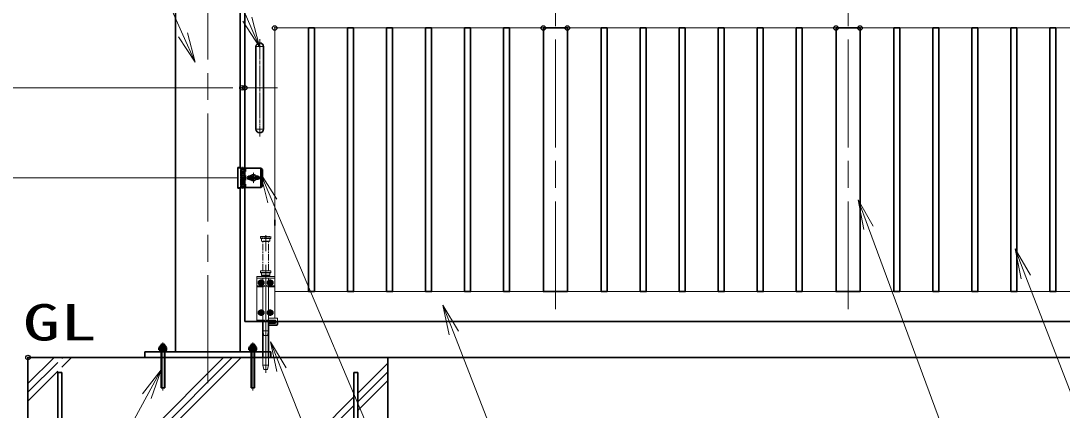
# Model space of a CAD drawing. Units: millimetres, scale not verified. Extents: x -11880 to 11880, y -8400 to 8400.
# Drawn here: x -889 to 2584, y -829 to 470 of the extents above; entities that cross this region are included whole.
import ezdxf
from ezdxf.enums import TextEntityAlignment as Align

# ---------------------------------------------------------------- set-up
doc = ezdxf.new("R2010")
doc.units = ezdxf.units.MM
doc.header["$LTSCALE"] = 30
doc.header["$PDMODE"] = 32
doc.header["$PDSIZE"] = 15
for name, pattern in [('DASHED', [7.5, 6, -1.5]), ('USER1', [18, 12, -1.5, 3, -1.5]), ('USER2', [9, 6, -0.75, 1.5, -0.75]), ('USER3', [1.125, 0.75, -0.125, 0.125, -0.125])]:
    doc.linetypes.add(name, pattern=pattern)
for name, color, linetype, lineweight in [('0-1_外形線', 7, 'Continuous', 35), ('0-2_軸線', 200, 'USER1', 15), ('0-3_細線', 2, 'Continuous', 35), ('0-4_寸法線', 4, 'Continuous', 18), ('0-5_0', 7, 'Continuous', 18), ('0-7_隠れ線', 140, 'DASHED', 18), ('0-D_ハッチング', 253, 'Continuous', 13), ('0-E_AM_0N', 7, 'Continuous', 50), ('1-0_AM_7N', 6, 'USER2', 18), ('1-2_想像線', 112, 'USER3', 15)]:
    doc.layers.add(name, color=color, linetype=linetype, lineweight=lineweight)
doc.layers.add('0-6_Defpoints', color=7, linetype='Continuous')
doc.layers.add('1-3_文字2', color=254, linetype='Continuous')
doc.styles.add('ＭＳ ゴシック', font='')
doc.styles.get('ＭＳ ゴシック').set_extended_font_data('MS Gothic')

# ---------------------------------------------------------------- blocks, each defined once
blk = doc.blocks.new('S288')
at = {"layer": '0-4_寸法線'}
for points in [[(19803724.1, 81808836.4), (19769197.7, 81808836.4), (19757456.4, 81839098.8), (19756371.2, 81841895.7)], [(19757922.5, 81839279.7), (19756371.2, 81841895.7), (19756990.2, 81838918)]]:
    blk.add_lwpolyline(points, dxfattribs=at)
at = {"layer": '0-4_寸法線', "color": 254, "style": 'ＭＳ ゴシック'}
for s, width, p in [('SUS304', 1.2, (19772965.7, 81816536.9)), ('100x50x2t HL', 1.15, (19772533.7, 81810236.9))]:
    blk.add_text(s, height=3637, dxfattribs=dict(at, width=width)).set_placement(p, align=Align.BOTTOM_LEFT)
blk = doc.blocks.new('S289')
at = {"layer": '0-4_寸法線'}
for points in [[(19864535.5, 81808924.7), (19828569.1, 81808924.7), (19814685, 81844727.1), (19813600.3, 81847524.2)], [(19815151.2, 81844907.9), (19813600.3, 81847524.2), (19814218.8, 81844546.4)]]:
    blk.add_lwpolyline(points, dxfattribs=at)
at = {"layer": '0-4_寸法線', "color": 254, "style": 'ＭＳ ゴシック', "width": 1.2}
for s, p in [('SUS304', (19832337.1, 81816625.2)), ('30x20x1.5t HL', (19832337.1, 81810325.2))]:
    blk.add_text(s, height=3637, dxfattribs=at).set_placement(p, align=Align.BOTTOM_LEFT)
blk = doc.blocks.new('S290')
at = {"layer": '0-4_寸法線'}
for points in [[(19851977.8, 81793334.4), (19819755.4, 81793334.4), (19798954.6, 81849640.5), (19797915, 81852454.6)], [(19799423.6, 81849813.8), (19797915, 81852454.6), (19798485.6, 81849467.2)]]:
    blk.add_lwpolyline(points, dxfattribs=at)
blk = doc.blocks.new('A$C130E4F3B')
at = {"layer": '0-1_外形線'}
for p, q in [((-375, -4125), (-375, 4125)), ((375, 4125), (375, -4125))]:
    blk.add_line(p, q, dxfattribs=at)
for centre, start, end in [((0, 4125), 0, 180), ((0, -4125), 180, 0)]:
    blk.add_arc(centre, 375, start, end, dxfattribs=at)
at = {"layer": '0-2_軸線'}
for p, q in [((0, 4877.9), (0, -4877.9)), ((0, 4125), (-412.5, 4125)), ((0, 4125), (412.5, 4125)), ((0, -4125), (-412.5, -4125)), ((0, -4125), (412.5, -4125))]:
    blk.add_line(p, q, dxfattribs=at)
at = {"layer": '0-2_軸線', "linetype": 'USER2'}
blk.add_line((-1779.7, 0), (1779.7, 0), dxfattribs=at)
blk = doc.blocks.new('U145')
at = {"layer": '0-E_AM_0N'}
blk.add_lwpolyline([(645, 3787.4), (450, 3674.8), (255, 3787.4), (255, 4012.6), (450, 4125.2), (645, 4012.6)], close=True, dxfattribs=at)
blk.add_circle((450, 3900), 195, dxfattribs=at)
blk.add_circle((450, 3900), 195, dxfattribs=at)
at = {"layer": '1-0_AM_7N'}
for p, q in [((697.7, 3900), (202.3, 3900)), ((450, 4147.7), (450, 3652.3))]:
    blk.add_line(p, q, dxfattribs=at)
blk = doc.blocks.new('U146')
at = {"layer": '0-E_AM_0N'}
blk.add_lwpolyline([(-255, 3787.4), (-450, 3674.8), (-645, 3787.4), (-645, 4012.6), (-450, 4125.2), (-255, 4012.6)], close=True, dxfattribs=at)
blk.add_circle((-450, 3900), 195, dxfattribs=at)
blk.add_circle((-450, 3900), 195, dxfattribs=at)
at = {"layer": '1-0_AM_7N'}
for p, q in [((-202.3, 3900), (-697.7, 3900)), ((-450, 4147.7), (-450, 3652.3))]:
    blk.add_line(p, q, dxfattribs=at)
blk = doc.blocks.new('U147')
at = {"layer": '0-E_AM_0N'}
blk.add_lwpolyline([(645, 787.4), (450, 674.8), (255, 787.4), (255, 1012.6), (450, 1125.2), (645, 1012.6)], close=True, dxfattribs=at)
blk.add_circle((450, 900), 195, dxfattribs=at)
blk.add_circle((450, 900), 195, dxfattribs=at)
at = {"layer": '1-0_AM_7N'}
for p, q in [((450, 1147.7), (450, 652.3)), ((697.7, 900), (202.3, 900))]:
    blk.add_line(p, q, dxfattribs=at)
blk = doc.blocks.new('U148')
at = {"layer": '0-E_AM_0N'}
blk.add_lwpolyline([(-255, 787.4), (-450, 674.8), (-645, 787.4), (-645, 1012.6), (-450, 1125.2), (-255, 1012.6)], close=True, dxfattribs=at)
blk.add_circle((-450, 900), 195, dxfattribs=at)
blk.add_circle((-450, 900), 195, dxfattribs=at)
at = {"layer": '1-0_AM_7N'}
for p, q in [((-450, 1147.7), (-450, 652.3)), ((-202.3, 900), (-697.7, 900))]:
    blk.add_line(p, q, dxfattribs=at)
blk = doc.blocks.new('S298')
at = {"layer": '0-4_寸法線'}
for points in [[(19797022.2, 81771385.5), (19765635, 81771385.5), (19740216.6, 81835424), (19739109.8, 81838212.4)], [(19740681.3, 81835608.4), (19739109.8, 81838212.4), (19739751.8, 81835239.5)]]:
    blk.add_lwpolyline(points, dxfattribs=at)
blk = doc.blocks.new('S304')
at = {"layer": '0-4_寸法線'}
for points in [[(19668186.5, 81909769), (19719762.5, 81909769), (19736802, 81870516.2), (19737996.6, 81867764.3)], [(19736343.4, 81870317.1), (19737996.6, 81867764.3), (19737260.7, 81870715.3)]]:
    blk.add_lwpolyline(points, dxfattribs=at)
blk = doc.blocks.new('S305')
at = {"layer": '0-4_寸法線'}
for points in [[(19803036.2, 81793487.5), (19764161, 81793487.5), (19739295.3, 81852325.8), (19738127.5, 81855089.1)], [(19739755.9, 81852520.4), (19738127.5, 81855089.1), (19738834.8, 81852131.1)]]:
    blk.add_lwpolyline(points, dxfattribs=at)
blk = doc.blocks.new('PROFSP00NL0D66')
at = {"layer": '0-1_外形線'}
for p, q in [((0, 210), (0, 0)), ((0, 16.5), (112.2, 33)), ((0, -210), (0, 0)), ((0, -16.5), (112.2, 0)), ((13.2, 315), (13.2, 18.4)), ((99, 315), (99, 31.1)), ((112.2, 210), (112.2, 0)), ((112.2, -210), (112.2, 0)), ((13.2, -315), (13.2, -14.6)), ((99, -315), (99, -1.9))]:
    blk.add_line(p, q, dxfattribs=at)
for points in [[(56.1, 315), (13.2, 315), (4.2, 306), (0, 210)], [(112.2, 210), (108, 306), (99, 315), (56.1, 315)], [(56.1, -315), (13.2, -315), (4.2, -306), (0, -210)], [(112.2, -210), (108, -306), (99, -315), (56.1, -315)]]:
    blk.add_lwpolyline(points, dxfattribs=at)
blk = doc.blocks.new('PROFSP00NKH4S6')
at = {"layer": '0-1_外形線'}
blk.add_lwpolyline([(0, -360), (75, -360), (75, 360), (0, 360)], close=True, dxfattribs=at)
blk = doc.blocks.new('U316')
at = {"layer": '0-E_AM_0N'}
for p, q in [((19728014.9, 81837671), (19728059.1, 81837696.5)), ((19728014.9, 81837422), (19728014.9, 81837671)), ((19728014.9, 81837422), (19728059.1, 81837396.5)), ((19728059.1, 81837696.5), (19728104.1, 81837696.5)), ((19728059.1, 81837396.5), (19728629.1, 81837396.5)), ((19728104.1, 81837696.5), (19728104.1, 81837711.5)), ((19728104.1, 81837696.5), (19728584.1, 81837696.5)), ((19728179.5, 81837422), (19728179.5, 81837671)), ((19728508.7, 81837422), (19728508.7, 81837671)), ((19728584.1, 81837711.5), (19728584.1, 81837696.5)), ((19728584.1, 81837696.5), (19728629.1, 81837696.5)), ((19728673.3, 81837671), (19728629.1, 81837696.5)), ((19728673.3, 81837422), (19728629.1, 81837396.5)), ((19728673.3, 81837422), (19728673.3, 81837671))]:
    blk.add_line(p, q, dxfattribs=at)
for centre, radius, start, end in [((19728097.2, 81837551), 145.5, 55.56153, 115.56153), ((19728097.2, 81837542), 145.5, 244.43847, 304.43847), ((19728344.1, 81837711.5), 240, 0, 180), ((19728344.1, 81837152.7), 543.8, 72.38303, 107.61697), ((19728344.1, 81837940.3), 543.8, 252.38303, 287.61697), ((19728591, 81837551), 145.5, 64.43847, 124.43847), ((19728591, 81837542), 145.5, 235.56153, 295.56153)]:
    blk.add_arc(centre, radius, start, end, dxfattribs=at)
at = {"layer": '1-0_AM_7N'}
blk.add_line((19728344.1, 81837368.7), (19728344.1, 81837979.2), dxfattribs=at)
blk = doc.blocks.new('PRCIRCLE')
at = {"layer": '0-5_0'}
blk.add_line((-30, 0), (30, 0), dxfattribs=at)
blk = doc.blocks.new('fhfhsfhshs')
at = {"layer": '0-1_外形線'}
blk.add_line((-856.2, -975), (-856.2, 975), dxfattribs=at)
blk.add_line((-856.2, -975), (-856.2, 975), dxfattribs=at)
at = {"layer": '0-2_軸線'}
for p, q in [((-1050, 1105.8), (-1050, -1105.8)), ((0, 0), (-541.4, 0)), ((0, 0), (0, 541.4)), ((0, 0), (541.4, 0)), ((0, 0), (0, -541.4))]:
    blk.add_line(p, q, dxfattribs=at)
at = {"layer": '0-3_細線'}
for p, q in [((-1536.3, -1035), (-1536.3, 1035)), ((-1536.3, 1035), (-1230, 1035)), ((-1230, 1035), (-1230, -1035)), ((-1230, 975), (-870, 975)), ((-780, 630), (-1230, 630)), ((-780, 225), (-1230, 225)), ((-870, 975), (750, 975)), ((-870, 975), (-870, -975)), ((-780, 975), (-780, 630)), ((-780, 225), (-780, -225)), ((-450, 150), (-259.8, 150)), ((-420, -75), (-420, 75)), ((-420, 75), (420, 75)), ((259.8, 150), (450, 150)), ((420, 75), (420, -75)), ((750, 975), (900, 825)), ((750, 975), (750, -975)), ((900, 825), (900, -825)), ((-1230, -1035), (-1536.3, -1035)), ((-780, -225), (-1230, -225)), ((-1230, -630), (-780, -630)), ((-870, -975), (-1230, -975)), ((750, -975), (-870, -975)), ((-780, -630), (-780, -975)), ((-450, -150), (-259.8, -150)), ((420, -75), (-420, -75)), ((259.8, -150), (450, -150)), ((900, -825), (750, -975))]:
    blk.add_line(p, q, dxfattribs=at)
for centre, radius, start, end in [((-450, 0), 150, 90, 270), ((0, 0), 300, 30, 150), ((450, 0), 150, 270, 90), ((0, 0), 300, 210, 330)]:
    blk.add_arc(centre, radius, start, end, dxfattribs=at)
at = {"layer": '0-7_隠れ線'}
for p, q in [((-1536.3, 975), (-1230, 975)), ((-1290, 1035), (-1290, -1035)), ((-1140, 975), (-1140, -975)), ((-960, 975), (-960, -975)), ((-1536.3, -975), (-1230, -975))]:
    blk.add_line(p, q, dxfattribs=at)
at = {"layer": '0-7_隠れ線', "xscale": 12.5, "yscale": 12.5}
blk.add_blockref('PRCIRCLE', (0, 0), dxfattribs=at)
blk = doc.blocks.new('shgfhdgdhgg')
at = {"layer": '0-1_外形線'}
blk.add_lwpolyline([(-18000, 0), (18000, 0), (18000, -33000), (-18000, -33000)], close=True, dxfattribs=at)
at = {"layer": '0-3_細線'}
for p, q in [((-15000, -29610), (-15000, -1500)), ((-15000, -1500), (-14610, -1500)), ((-14610, -1500), (-14610, -29610)), ((14610, -29610), (14610, -1500)), ((14610, -1500), (15000, -1500)), ((15000, -1500), (15000, -29610))]:
    blk.add_line(p, q, dxfattribs=at)
at = {"layer": '0-D_ハッチング'}
for p, q in [((-18000, -2607.2), (-15392.8, 0)), ((-14610, -16187.7), (1577.7, 0)), ((-14610, -87.2), (-14522.8, 0)), ((-14610, -17057.7), (2447.7, 0)), ((-14610, -957.2), (-13652.8, 0)), ((-14610, -17927.7), (3317.7, 0)), ((-18000, -3477.2), (-15000, -477.2)), ((15000, -3548.3), (18000, -548.3)), ((-18000, -4347.2), (-15000, -1347.2)), ((15000, -4418.3), (18000, -1418.3)), ((15000, -5288.3), (18000, -2288.3)), ((-12561.7, -31110), (14610, -3938.3)), ((-11691.7, -31110), (14610, -4808.3))]:
    blk.add_line(p, q, dxfattribs=at)
blk = doc.blocks.new('S306')
at = {"layer": '0-4_寸法線'}
for points in [[(19681561.9, 81894680.5), (19718939.5, 81894680.5), (19730354.3, 81868949.3), (19731570.8, 81866207)], [(19729897.3, 81868746.5), (19731570.8, 81866207), (19730811.4, 81869152.1)]]:
    blk.add_lwpolyline(points, dxfattribs=at)
blk = doc.blocks.new('S307')
at = {"layer": '0-4_寸法線'}
for points in [[(19650392.6, 81797519.4), (19707555.8, 81797519.4), (19726730.7, 81832773.9), (19728164.1, 81835409.3)], [(19727169.9, 81832535), (19728164.1, 81835409.3), (19726291.5, 81833012.8)]]:
    blk.add_lwpolyline(points, dxfattribs=at)
at = {"layer": '0-4_寸法線', "color": 254, "style": 'ＭＳ ゴシック', "width": 0.9}
for s, p in [('4-M12×120 オ－ルアンカ－', (19649960.6, 81811581.6)), ('4-M12 袋ナット', (19649960.6, 81805281.6))]:
    blk.add_text(s, height=3637, dxfattribs=at).set_placement(p, align=Align.BOTTOM_LEFT)
at = {"layer": '0-4_寸法線', "color": 254, "style": 'ＭＳ ゴシック'}
blk.add_text('SUS304相当', height=3637, dxfattribs=at).set_placement((19649960.6, 81798920), align=Align.BOTTOM_LEFT)
blk = doc.blocks.new('U321')
at = {"layer": '0-E_AM_0N'}
for p, q in [((19737014.9, 81837671), (19737059.1, 81837696.5)), ((19737014.9, 81837422), (19737014.9, 81837671)), ((19737014.9, 81837422), (19737059.1, 81837396.5)), ((19737059.1, 81837696.5), (19737104.1, 81837696.5)), ((19737059.1, 81837396.5), (19737629.1, 81837396.5)), ((19737104.1, 81837696.5), (19737104.1, 81837711.5)), ((19737104.1, 81837696.5), (19737584.1, 81837696.5)), ((19737179.5, 81837422), (19737179.5, 81837671)), ((19737508.7, 81837422), (19737508.7, 81837671)), ((19737584.1, 81837711.5), (19737584.1, 81837696.5)), ((19737584.1, 81837696.5), (19737629.1, 81837696.5)), ((19737673.3, 81837671), (19737629.1, 81837696.5)), ((19737673.3, 81837422), (19737629.1, 81837396.5)), ((19737673.3, 81837422), (19737673.3, 81837671))]:
    blk.add_line(p, q, dxfattribs=at)
for centre, radius, start, end in [((19737097.2, 81837551), 145.5, 55.56153, 115.56153), ((19737097.2, 81837542), 145.5, 244.43847, 304.43847), ((19737344.1, 81837711.5), 240, 0, 180), ((19737344.1, 81837152.7), 543.8, 72.38303, 107.61697), ((19737344.1, 81837940.3), 543.8, 252.38303, 287.61697), ((19737591, 81837551), 145.5, 64.43847, 124.43847), ((19737591, 81837542), 145.5, 235.56153, 295.56153)]:
    blk.add_arc(centre, radius, start, end, dxfattribs=at)
at = {"layer": '1-0_AM_7N'}
blk.add_line((19737344.1, 81837368.7), (19737344.1, 81837979.2), dxfattribs=at)

msp = doc.modelspace()

# ---------------------------------------------------------------- linework, layer by layer
at = {"layer": '0-1_外形線'}
for p, q in [((-373.11, -634.37), (-373.11, 546.63)), ((-156.81, 546.63), (-156.81, -18.87)), ((-141.96, -20.87), (-141.96, 546.63)), ((-156.81, -87.87), (-156.81, -634.37)), ((-141.96, -533.37), (-141.96, -85.87)), ((-41.96, -193.87), (-41.96, -212.87)), ((-141.96, -533.37), (4858.04, -533.37)), ((-81.46, -533.37), (-81.46, -651.37)), ((-62.46, -533.37), (-62.46, -651.37)), ((-35.46, -545.37), (-62.46, -545.37)), ((-32.46, -533.37), (-32.46, -542.37)), ((-864.96, -653.37), (5588.04, -653.37))]:
    msp.add_line(p, q, dxfattribs=at)
for points in [[(91.04, -433.37), (71.04, -433.37), (71.04, 446.63), (91.04, 446.63)], [(201.04, -433.37), (221.04, -433.37), (221.04, 446.63), (201.04, 446.63)], [(331.04, -433.37), (351.04, -433.37), (351.04, 446.63), (331.04, 446.63)], [(461.04, -433.37), (481.04, -433.37), (481.04, 446.63), (461.04, 446.63)], [(591.04, -433.37), (611.04, -433.37), (611.04, 446.63), (591.04, 446.63)], [(721.04, -433.37), (741.04, -433.37), (741.04, 446.63), (721.04, 446.63)], [(934.04, 446.63), (854.04, 446.63), (854.04, -433.37), (934.04, -433.37)], [(1067.04, -433.37), (1047.04, -433.37), (1047.04, 446.63), (1067.04, 446.63)], [(1177.04, -433.37), (1197.04, -433.37), (1197.04, 446.63), (1177.04, 446.63)], [(1307.04, -433.37), (1327.04, -433.37), (1327.04, 446.63), (1307.04, 446.63)], [(1437.04, -433.37), (1457.04, -433.37), (1457.04, 446.63), (1437.04, 446.63)], [(1567.04, -433.37), (1587.04, -433.37), (1587.04, 446.63), (1567.04, 446.63)], [(1697.04, -433.37), (1717.04, -433.37), (1717.04, 446.63), (1697.04, 446.63)], [(1910.04, 446.63), (1830.04, 446.63), (1830.04, -433.37), (1910.04, -433.37)], [(2043.04, -433.37), (2023.04, -433.37), (2023.04, 446.63), (2043.04, 446.63)], [(2153.04, -433.37), (2173.04, -433.37), (2173.04, 446.63), (2153.04, 446.63)], [(2283.04, -433.37), (2303.04, -433.37), (2303.04, 446.63), (2283.04, 446.63)], [(2413.04, -433.37), (2433.04, -433.37), (2433.04, 446.63), (2413.04, 446.63)], [(2543.04, -433.37), (2563.04, -433.37), (2563.04, 446.63), (2543.04, 446.63)], [(-474.96, -653.37), (-54.96, -653.37), (-54.96, -634.37), (-474.96, -634.37)]]:
    msp.add_lwpolyline(points, close=True, dxfattribs=at)
msp.add_lwpolyline([(-39.46, -533.37), (-39.46, -538.37), (-62.46, -538.37)], dxfattribs=at)
msp.add_arc((-35.46, -542.37), 3, 270, 0, dxfattribs=at)
at = {"layer": '0-2_軸線'}
for p, q in [((-264.96, 701.2), (-264.96, -772.95)), ((894.04, -492.37), (894.04, 505.63)), ((1870.04, -492.37), (1870.04, 505.63)), ((-71.96, -703.79), (-71.96, -244.72)), ((-414.96, -603.48), (-414.96, -763.23)), ((-114.96, -603.48), (-114.96, -763.23))]:
    msp.add_line(p, q, dxfattribs=at)
at = {"layer": '0-3_細線'}
for p, q in [((-408.96, -634.37), (-420.96, -634.37)), ((-420.96, -634.37), (-420.96, -754.37)), ((-408.96, -754.37), (-408.96, -634.37)), ((-120.96, -634.37), (-120.96, -754.37)), ((-108.96, -634.37), (-120.96, -634.37)), ((-108.96, -754.37), (-108.96, -634.37)), ((-420.96, -754.37), (-408.96, -754.37)), ((-120.96, -754.37), (-108.96, -754.37))]:
    msp.add_line(p, q, dxfattribs=at)
at = {"layer": '0-4_寸法線'}
for p, q in [((-181.96, 246.63), (-1877.35, 246.63)), ((-191.28, 246.63), (-1877.35, 246.63)), ((-162.36, -53.37), (-1561.24, -53.37))]:
    msp.add_line(p, q, dxfattribs=at)
at = {"layer": '0-5_0'}
for p, q in [((-41.96, -193.87), (-41.96, 446.63)), ((-41.96, 446.63), (4758.04, 446.63))]:
    msp.add_line(p, q, dxfattribs=at)
msp.add_lwpolyline([(4758.04, 446.63), (4758.04, -433.37), (-41.96, -433.37), (-41.96, -212.87)], dxfattribs=at)
at = {"layer": '0-6_Defpoints'}
for p in [(-41.96, 446.63), (854.04, 446.63), (934.04, 446.63), (1830.04, 446.63), (1910.04, 446.63), (-151.28, 246.63), (-141.96, 246.63), (-122.36, -53.37), (-864.96, -653.37)]:
    msp.add_point(p, dxfattribs=at)
at = {"layer": '0-7_隠れ線'}
for p, q in [((-88.46, -363.37), (-89.46, -364.37)), ((-89.46, -369.37), (-89.46, -364.37)), ((-54.46, -364.37), (-89.46, -364.37)), ((-88.46, -370.37), (-89.46, -369.37)), ((-89.46, -369.37), (-54.46, -369.37)), ((-88.46, -363.37), (-55.46, -363.37)), ((-55.46, -370.37), (-88.46, -370.37)), ((-85.96, -378.37), (-85.96, -370.37)), ((-85.96, -378.37), (-83.96, -380.37)), ((-57.96, -378.37), (-85.96, -378.37)), ((-59.96, -380.37), (-83.96, -380.37)), ((-81.46, -383.37), (-81.46, -380.37)), ((-62.46, -380.37), (-62.46, -383.37)), ((-57.96, -378.37), (-59.96, -380.37)), ((-57.96, -378.37), (-57.96, -370.37)), ((-55.46, -363.37), (-54.46, -364.37)), ((-54.46, -369.37), (-55.46, -370.37)), ((-54.46, -369.37), (-54.46, -364.37)), ((-101.96, -383.37), (-41.96, -383.37)), ((-101.96, -533.37), (-101.96, -383.37)), ((-41.96, -388.37), (-101.96, -388.37)), ((-101.96, -414.37), (-79.73, -414.37)), ((-81.46, -388.37), (-81.46, -414.37)), ((-75.94, -412.48), (-79.73, -414.37)), ((-74.59, -415.16), (-79.02, -417.37)), ((-75.94, -412.48), (-74.59, -415.16)), ((-67.99, -412.48), (-69.33, -415.16)), ((-69.33, -415.16), (-64.91, -417.37)), ((-64.2, -414.37), (-67.99, -412.48)), ((-41.96, -414.37), (-64.2, -414.37)), ((-62.46, -388.37), (-62.46, -399.04)), ((-62.46, -407.7), (-62.46, -414.37)), ((-41.96, -383.37), (-41.96, -521.37)), ((-101.96, -417.37), (-79.02, -417.37)), ((-81.46, -417.37), (-81.46, -528.37)), ((-64.91, -417.37), (-41.96, -417.37)), ((-62.46, -417.37), (-62.46, -528.37)), ((-75.96, -528.37), (-101.96, -528.37)), ((-75.96, -533.37), (-101.96, -533.37)), ((-75.96, -528.37), (-75.96, -533.37)), ((-67.96, -533.37), (-75.96, -533.37)), ((-41.96, -528.37), (-67.96, -528.37)), ((-67.96, -528.37), (-67.96, -533.37)), ((-41.96, -533.37), (-67.96, -533.37)), ((-62.46, -521.37), (-35.46, -521.37)), ((-41.96, -528.37), (-41.96, -533.37)), ((-32.46, -524.37), (-32.46, -533.37)), ((-77.96, -579.37), (-81.46, -564.37)), ((-62.46, -564.37), (-81.46, -564.37)), ((-65.96, -579.37), (-77.96, -579.37)), ((-65.96, -579.37), (-62.46, -564.37)), ((-81.46, -678.37), (-81.46, -651.37)), ((-62.46, -651.37), (-62.46, -678.37)), ((-77.96, -693.37), (-81.46, -678.37)), ((-62.46, -678.37), (-81.46, -678.37)), ((-65.96, -693.37), (-77.96, -693.37)), ((-65.96, -693.37), (-62.46, -678.37))]:
    msp.add_line(p, q, dxfattribs=at)
msp.add_lwpolyline([(-62.46, -528.37), (-39.46, -528.37), (-39.46, -533.37)], dxfattribs=at)
msp.add_arc((-35.46, -524.37), 3, 0, 90, dxfattribs=at)
at = {"layer": '1-2_想像線'}
for p, q in [((-88.46, -249.37), (-89.46, -250.37)), ((-89.46, -255.37), (-89.46, -250.37)), ((-54.46, -250.37), (-89.46, -250.37)), ((-88.46, -256.37), (-89.46, -255.37)), ((-89.46, -255.37), (-54.46, -255.37)), ((-88.46, -249.37), (-55.46, -249.37)), ((-55.46, -256.37), (-88.46, -256.37)), ((-85.96, -264.37), (-85.96, -256.37)), ((-85.96, -264.37), (-83.96, -266.37)), ((-57.96, -264.37), (-85.96, -264.37)), ((-59.96, -266.37), (-83.96, -266.37)), ((-81.46, -363.37), (-81.46, -266.37)), ((-62.46, -363.37), (-62.46, -266.37)), ((-57.96, -264.37), (-59.96, -266.37)), ((-57.96, -264.37), (-57.96, -256.37)), ((-55.46, -249.37), (-54.46, -250.37)), ((-54.46, -255.37), (-55.46, -256.37)), ((-54.46, -255.37), (-54.46, -250.37))]:
    msp.add_line(p, q, dxfattribs=at)

# ---------------------------------------------------------------- block references
at = {"layer": '0-1_外形線', "xscale": 0.03333333, "yscale": 0.03333333}
for name, p in [('A$C130E4F3B', (-91.96, 246.63)), ('fhfhsfhshs', (-113.27, -53.37)), ('shgfhdgdhgg', (-264.96, -653.37))]:
    msp.add_blockref(name, p, dxfattribs=at)
at = {"layer": '0-4_寸法線', "xscale": 0.03333333, "yscale": 0.03333333}
for name in ['S304', 'S306', 'S305', 'S290', 'S289', 'S288', 'S298', 'S307']:
    msp.add_blockref(name, (-658026.43, -2728541.35), dxfattribs=at)
at = {"layer": '0-5_0', "xscale": 0.03333333, "yscale": 0.03333333, "rotation": 90}
for name, p in [('PROFSP00NKH4S6', (-414.96, -634.37)), ('PROFSP00NL0D66', (-414.96, -631.87)), ('PROFSP00NKH4S6', (-114.96, -634.37)), ('PROFSP00NL0D66', (-114.96, -631.87))]:
    msp.add_blockref(name, p, dxfattribs=at)
at = {"layer": '0-E_AM_0N', "xscale": 0.03333333, "yscale": 0.03333333}
for name, p in [('U146', (-71.96, -533.37)), ('U145', (-71.96, -533.37)), ('U148', (-71.96, -533.37)), ('U147', (-71.96, -533.37)), ('U316', (-658026.43, -2728541.35)), ('U321', (-658026.43, -2728541.35))]:
    msp.add_blockref(name, p, dxfattribs=at)

# ---------------------------------------------------------------- texts
at = {"layer": '1-3_文字2', "style": 'ＭＳ ゴシック', "width": 1.5}
msp.add_text('GL', height=121.2, dxfattribs=at).set_placement((-881.9, -632.67), align=Align.BOTTOM_LEFT)

doc.saveas('drawing.dxf')
